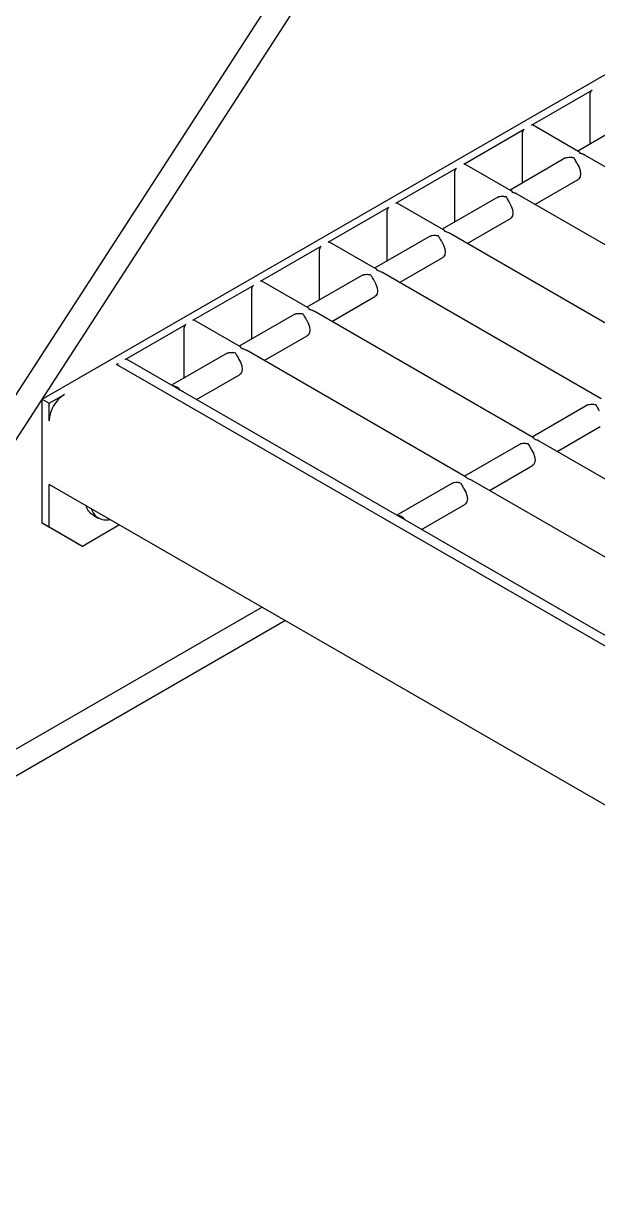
# Model space of a CAD drawing. Header units: millimetres. Extents: x 1293 to 41893, y 1011 to 26911.
# Drawn here: x 34563.9 to 34746.9, y 7830 to 8206.7 of the extents above; entities that cross this region are included whole.
import ezdxf

# ---------------------------------------------------------------- set-up
doc = ezdxf.new("R2010")
doc.units = ezdxf.units.MM
doc.header["$LTSCALE"] = 50
doc.layers.add('CAPA_1', color=7, linetype='Continuous')
doc.layers.add('PASILLOS', color=2, linetype='Continuous')
doc.dimstyles.new('SLDDIMSTYLE4', dxfattribs={"dimtxt": 0.18, "dimasz": 100, "dimexe": 0, "dimexo": 0.0625, "dimgap": 0, "dimtad": 0, "dimtih": 1, "dimtoh": 1, "dimdec": 0, "dimrnd": 1e-09, "dimzin": 0, "dimdsep": 46, "dimtxsty": 'Standard', "dimsah": 1, "dimcen": 0.09, "dimadec": 0, "dimazin": 0, "dimtfac": 100, "dimtdec": 0, "dimtofl": 0, "dimtmove": 0, "dimatfit": 3, "dimfxl": 1, "dimfrac": 2, "dimtolj": 1, "dimtzin": 0, "dimarcsym": 0})

msp = doc.modelspace()

# ---------------------------------------------------------------- linework, layer by layer
at = {"layer": 'PASILLOS', "linetype": 'Continuous', "lineweight": 25}
for p, q in [((34536.9456076, 8050.3558406), (36513.0809892, 11105.9531891)), ((34543.6807997, 8046.467697), (36519.8161813, 11102.0650455)), ((34569.7853878, 8086.8318902), (34767.9122885, 8201.2081154)), ((34725.8482738, 8174.3288988), (34745.1982509, 8185.4994028)), ((34744.6369849, 8168.3726678), (34744.6369849, 8184.5272615)), ((34758.3682194, 8176.2995407), (34740.6338929, 8166.061732)), ((34704.2532327, 8161.8623469), (34723.6032098, 8173.0328509)), ((34723.0419438, 8155.9061159), (34723.0419438, 8172.0607097)), ((34741.0169952, 8165.8405718), (34726.2451166, 8174.3681958)), ((34736.7731783, 8163.8329889), (34719.0388518, 8153.5951801)), ((34736.7731783, 8163.8329889), (34737.073594, 8163.9604104)), ((34812.8590442, 8124.3670397), (34742.889776, 8164.7594384)), ((34682.6581916, 8149.395795), (34702.0081687, 8160.566299)), ((34719.4219541, 8153.3740199), (34704.6500755, 8161.9016439)), ((34701.4469027, 8143.4395641), (34701.4469027, 8159.5941578)), ((34726.9769969, 8149.0125865), (34740.7416057, 8156.958726)), ((34697.826913, 8140.907468), (34683.0550344, 8149.4350921)), ((34715.1781372, 8151.366437), (34697.4438107, 8141.1286283)), ((34715.1781372, 8151.366437), (34715.4785529, 8151.4938586)), ((34791.2640031, 8111.9004878), (34721.2947349, 8152.2928865)), ((34661.0631505, 8136.9292432), (34680.4131276, 8148.0997472)), ((34679.8518616, 8130.9730122), (34679.8518616, 8147.1276059)), ((34705.3819558, 8136.5460346), (34719.1465646, 8144.4921742)), ((34693.5830961, 8138.8998851), (34675.8487696, 8128.6620764)), ((34693.5830961, 8138.8998851), (34693.8835118, 8139.0273067)), ((34769.668962, 8099.4339359), (34699.6996938, 8139.8263347)), ((34639.4681094, 8124.4626913), (34658.8180865, 8135.6331953)), ((34658.2568205, 8118.5064603), (34658.2568205, 8134.6610541)), ((34676.2318719, 8128.4409162), (34661.4599933, 8136.9685402)), ((34683.7869148, 8124.0794828), (34697.5515235, 8132.0256223)), ((34671.988055, 8126.4333333), (34654.2537285, 8116.1955245)), ((34671.988055, 8126.4333333), (34672.2884707, 8126.5607548)), ((34748.0739209, 8086.9673841), (34678.1046527, 8127.3597828)), ((34617.8730683, 8111.9961394), (34637.2230454, 8123.1666434)), ((34654.6368308, 8115.9743643), (34639.8649522, 8124.5019883)), ((34636.6617794, 8106.0399085), (34636.6617794, 8122.1945022)), ((34662.1918737, 8111.6129309), (34675.9564824, 8119.5590704)), ((34726.4788798, 8074.5008322), (34656.5096116, 8114.8932309)), ((34633.0417897, 8103.5078124), (34618.2699111, 8112.0354365)), ((34650.3930139, 8113.9667814), (34632.6586874, 8103.7289727)), ((34650.3930139, 8113.9667814), (34650.6934296, 8114.094203)), ((34596.2780272, 8099.5295876), (34615.6280043, 8110.7000916)), ((34615.0667383, 8093.5733566), (34615.0667383, 8109.7279503)), ((34640.5968326, 8099.146379), (34654.3614413, 8107.0925186)), ((34628.7979728, 8101.5002295), (34611.0636463, 8091.2624208)), ((34628.7979728, 8101.5002295), (34629.0983885, 8101.6276511)), ((34704.8838387, 8062.0342803), (34634.9145705, 8102.4266791)), ((34593.4716972, 8097.9095277), (34594.0329632, 8098.2335397)), ((35120.2565239, 7793.8031204), (34593.4716972, 8097.9095277)), ((35121.9087247, 7796.3578343), (34596.67487, 8099.5688846)), ((34619.0017915, 8086.6798272), (34632.7664002, 8094.6259667)), ((34569.7853878, 8086.8318902), (34572.0339874, 8085.5338013)), ((34569.7853878, 8047.2296608), (34569.7853878, 8086.8318902)), ((34572.0339874, 8085.5338013), (34576.8649409, 8088.3226514)), ((34572.0339874, 8079.9551944), (34572.0339874, 8085.5338013)), ((34743.8301039, 8084.9598012), (34726.0957775, 8074.7219925)), ((34743.8301039, 8084.9598012), (34744.1305196, 8085.0872227)), ((34734.0339226, 8070.1393988), (34747.7985314, 8078.0855383)), ((34798.3209288, 8033.0273001), (34728.3516606, 8073.4196989)), ((34722.2350628, 8072.4932493), (34704.5007364, 8062.2554406)), ((34722.2350628, 8072.4932493), (34722.5354785, 8072.6206709)), ((34712.4388815, 8057.672847), (34726.2034903, 8065.6189865)), ((34572.0339874, 8045.9315719), (34572.0339874, 8059.6086305)), ((35096.3922678, 7756.9030384), (34572.0339874, 8059.6086305)), ((34700.6400217, 8060.0266975), (34682.9056953, 8049.7888887)), ((34700.6400217, 8060.0266975), (34700.9404375, 8060.154119)), ((34776.7258877, 8020.5607483), (34706.7566195, 8060.953147)), ((34690.8438404, 8045.2062951), (34704.6084492, 8053.1524346)), ((34569.7853878, 8047.2296608), (34572.0339874, 8045.9315719)), ((34580.3919895, 8041.1046094), (34569.7853878, 8047.2296608)), ((34585.8936152, 8049.9062135), (34587.6861309, 8048.8714163)), ((34582.6405891, 8039.8065205), (34572.0339874, 8045.9315719)), ((34594.4882768, 8046.6460451), (34582.6405891, 8039.8065205)), ((34580.3919895, 8041.1046094), (34582.6405891, 8039.8065205)), ((34639.9611805, 8020.3950966), (34543.6807997, 7964.8136158)), ((34647.3704227, 8016.1178321), (34554.6232771, 7962.5760446))]:
    msp.add_line(p, q, dxfattribs=at)
at = {"layer": 'PASILLOS', "linetype": 'Continuous', "lineweight": 25, "flags": 128}
for points in [[(34740.44119, 8162.0163386), (34741.0494732, 8160.9424751), (34741.436072, 8159.8157441), (34741.5635957, 8158.7451201), (34741.4197104, 8157.8341514), (34741.0183325, 8157.1709443), (34740.7416057, 8156.958726)], [(34718.8461489, 8149.5497867), (34719.4544321, 8148.4759232), (34719.8410309, 8147.3491922), (34719.9685546, 8146.2785683), (34719.8246693, 8145.3675995), (34719.4232914, 8144.7043925), (34719.1465646, 8144.4921742)], [(34697.2511078, 8137.0832349), (34697.859391, 8136.0093713), (34698.2459898, 8134.8826403), (34698.3735135, 8133.8120164), (34698.2296282, 8132.9010476), (34697.8282503, 8132.2378406), (34697.5515235, 8132.0256223)], [(34675.6560667, 8124.616683), (34676.2643499, 8123.5428195), (34676.6509487, 8122.4160885), (34676.7784724, 8121.3454645), (34676.6345871, 8120.4344958), (34676.2332092, 8119.7712887), (34675.9564824, 8119.5590704)], [(34654.0610256, 8112.1501311), (34654.6693088, 8111.0762676), (34655.0559076, 8109.9495366), (34655.1834313, 8108.8789127), (34655.039546, 8107.9679439), (34654.6381681, 8107.3047369), (34654.3614413, 8107.0925186)], [(34632.4659845, 8099.6835793), (34633.0742677, 8098.6097157), (34633.4608665, 8097.4829847), (34633.5883902, 8096.4123608), (34633.4445049, 8095.501392), (34633.043127, 8094.838185), (34632.7664002, 8094.6259667)], [(34725.9030746, 8070.6765991), (34726.5113577, 8069.6027355), (34726.8979566, 8068.4760045), (34727.0254803, 8067.4053806), (34726.881595, 8066.4944118), (34726.480217, 8065.8312048), (34726.2034903, 8065.6189865)], [(34704.3080335, 8058.2100472), (34704.9163166, 8057.1361837), (34705.3029155, 8056.0094526), (34705.4304392, 8054.9388287), (34705.2865539, 8054.02786), (34704.8851759, 8053.3646529), (34704.6084492, 8053.1524346)]]:
    msp.add_lwpolyline(points, dxfattribs=at)
at = {"layer": 'PASILLOS', "linetype": 'Continuous', "lineweight": 25}
for centre, radius, start, end in [((34745.8555627, 8184.4718095), 1.2198388, 122.60547834, 177.394521515), ((34724.2605216, 8172.0052576), 1.2198388, 122.605478341, 177.394521514), ((34726.0807791, 8174.0043492), 0.3992382, 65.692880955, 125.617577473), ((34702.6654805, 8159.5387057), 1.2198388, 122.605478341, 177.394521513), ((34704.485738, 8161.5377974), 0.3992382, 65.692880954, 125.617577477), ((34682.8906969, 8149.0712455), 0.3992382, 65.692880954, 125.617577475), ((34681.0704394, 8147.0721539), 1.2198388, 122.60547834, 177.394521514), ((34659.4753983, 8134.605602), 1.2198388, 122.60547834, 177.394521515), ((34661.2956558, 8136.6046936), 0.3992382, 65.692880955, 125.617577475), ((34637.8803572, 8122.1390501), 1.2198388, 122.60547834, 177.394521514), ((34639.7006147, 8124.1381418), 0.3992382, 65.692880956, 125.617577476), ((34618.1055736, 8111.6715899), 0.3992382, 65.692880952, 125.617577475), ((34616.2853161, 8109.6724983), 1.2198388, 122.605478339, 177.394521515), ((34594.6389917, 8097.2619802), 1.1450758, 121.954628523, 151.143200171), ((34596.5105325, 8099.205038), 0.3992382, 65.692880955, 125.617577475), ((34610.9033955, 8087.5411048), 3.6366978, 35.264662608, 84.740713925), ((34582.5225838, 8079.4779051), 10.4994504, 122.60547834, 177.394521514), ((34588.5771009, 8054.2427286), 5.0997793, 195.28401871, 238.20445507), ((34590.13314, 8053.1102196), 4.8431239, 194.940714641, 285.064661891), ((34682.7454444, 8046.0675727), 3.6366978, 35.264662608, 84.740713925)]:
    msp.add_arc(centre, radius, start, end, dxfattribs=at)
for points, knots in [([(34737.073594, 8163.9604104), (34737.1702166, 8163.9846475), (34737.487092, 8164.0641335), (34738.2612327, 8164.1196692), (34738.9512706, 8164.0412417), (34739.3147346, 8163.9613779), (34739.318658, 8163.9605158)], [0, 0, 0, 0, 0.1723614537, 0.5652622383, 0.9953071929, 1, 1, 1, 1]), ([(34739.318658, 8163.9605158), (34739.3201566, 8163.9582479), (34739.5077423, 8163.6743629), (34739.7869558, 8163.1464897), (34740.1754727, 8162.4208021), (34740.3753773, 8162.1165159), (34740.44119, 8162.0163386)], [0, 0, 0, 0, 0.0046971273, 0.5879730072, 0.8643521995, 1, 1, 1, 1]), ([(34741.563722, 8165.2565636), (34741.5622238, 8165.2588268), (34741.3878738, 8165.5221877), (34741.1988575, 8165.6734204), (34741.0114655, 8165.8233534)], [0, 0, 0, 0, 0.0085933525, 1, 1, 1, 1]), ([(34742.8723296, 8164.7343222), (34742.7958052, 8164.7885361), (34742.4069817, 8165.0639991), (34741.9310341, 8165.1751613), (34741.5676447, 8165.2556943), (34741.563722, 8165.2565636)], [0, 0, 0, 0, 0.1951000564, 0.9913114514, 1, 1, 1, 1]), ([(34719.9686809, 8152.7900118), (34719.9671827, 8152.7922749), (34719.7928327, 8153.0556358), (34719.6038164, 8153.2068685), (34719.4164244, 8153.3568015)], [0, 0, 0, 0, 0.0085933525, 1, 1, 1, 1]), ([(34721.2772885, 8152.2677703), (34721.2007641, 8152.3219842), (34720.8119406, 8152.5974472), (34720.335993, 8152.7086094), (34719.9726036, 8152.7891425), (34719.9686809, 8152.7900118)], [0, 0, 0, 0, 0.1951000564, 0.9913114514, 1, 1, 1, 1]), ([(34715.4785529, 8151.4938586), (34715.5751755, 8151.5180957), (34715.8920509, 8151.5975816), (34716.6661916, 8151.6531174), (34717.3562295, 8151.5746898), (34717.7196935, 8151.494826), (34717.7236169, 8151.4939639)], [0, 0, 0, 0, 0.1723614537, 0.5652622383, 0.9953071929, 1, 1, 1, 1]), ([(34717.7236169, 8151.4939639), (34717.7251155, 8151.491696), (34717.9127012, 8151.207811), (34718.1919147, 8150.6799378), (34718.5804316, 8149.9542502), (34718.7803362, 8149.649964), (34718.8461489, 8149.5497867)], [0, 0, 0, 0, 0.0046971273, 0.5879730072, 0.8643521995, 1, 1, 1, 1]), ([(34693.8835118, 8139.0273067), (34693.9801344, 8139.0515438), (34694.2970098, 8139.1310298), (34695.0711505, 8139.1865655), (34695.7611884, 8139.108138), (34696.1246524, 8139.0282741), (34696.1285758, 8139.027412)], [0, 0, 0, 0, 0.1723614537, 0.5652622383, 0.9953071929, 1, 1, 1, 1]), ([(34696.1285758, 8139.027412), (34696.1300744, 8139.0251442), (34696.3176601, 8138.7412591), (34696.5968736, 8138.2133859), (34696.9853905, 8137.4876984), (34697.1852951, 8137.1834122), (34697.2511078, 8137.0832349)], [0, 0, 0, 0, 0.0046971273, 0.5879730072, 0.8643521995, 1, 1, 1, 1]), ([(34698.3736398, 8140.3234599), (34698.3721416, 8140.3257231), (34698.1977916, 8140.589084), (34698.0087753, 8140.7403166), (34697.8213833, 8140.8902497)], [0, 0, 0, 0, 0.0085933525, 1, 1, 1, 1]), ([(34699.6822474, 8139.8012185), (34699.605723, 8139.8554324), (34699.2168995, 8140.1308953), (34698.7409519, 8140.2420576), (34698.3775625, 8140.3225906), (34698.3736398, 8140.3234599)], [0, 0, 0, 0, 0.1951000564, 0.9913114514, 1, 1, 1, 1]), ([(34672.2884707, 8126.5607548), (34672.3850933, 8126.5849919), (34672.7019687, 8126.6644779), (34673.4761094, 8126.7200136), (34674.1661473, 8126.6415861), (34674.5296113, 8126.5617223), (34674.5335347, 8126.5608602)], [0, 0, 0, 0, 0.1723614537, 0.5652622383, 0.9953071929, 1, 1, 1, 1]), ([(34674.5335347, 8126.5608602), (34674.5350333, 8126.5585923), (34674.722619, 8126.2747073), (34675.0018325, 8125.7468341), (34675.3903494, 8125.0211465), (34675.590254, 8124.7168603), (34675.6560667, 8124.616683)], [0, 0, 0, 0, 0.0046971273, 0.5879730072, 0.8643521995, 1, 1, 1, 1]), ([(34676.7785987, 8127.856908), (34676.7771005, 8127.8591712), (34676.6027505, 8128.1225321), (34676.4137342, 8128.2737648), (34676.2263422, 8128.4236978)], [0, 0, 0, 0, 0.0085933525, 1, 1, 1, 1]), ([(34678.0872063, 8127.3346666), (34678.0106819, 8127.3888805), (34677.6218584, 8127.6643434), (34677.1459108, 8127.7755057), (34676.7825214, 8127.8560387), (34676.7785987, 8127.856908)], [0, 0, 0, 0, 0.1951000564, 0.9913114514, 1, 1, 1, 1]), ([(34655.1835576, 8115.3903562), (34655.1820594, 8115.3926193), (34655.0077094, 8115.6559802), (34654.8186931, 8115.8072129), (34654.6313011, 8115.9571459)], [0, 0, 0, 0, 0.0085933525, 1, 1, 1, 1]), ([(34656.4921652, 8114.8681147), (34656.4156408, 8114.9223286), (34656.0268173, 8115.1977916), (34655.5508697, 8115.3089538), (34655.1874803, 8115.3894869), (34655.1835576, 8115.3903562)], [0, 0, 0, 0, 0.1951000564, 0.9913114514, 1, 1, 1, 1]), ([(34650.6934296, 8114.094203), (34650.7900522, 8114.1184401), (34651.1069276, 8114.197926), (34651.8810683, 8114.2534617), (34652.5711062, 8114.1750342), (34652.9345702, 8114.0951704), (34652.9384936, 8114.0943083)], [0, 0, 0, 0, 0.1723614537, 0.5652622383, 0.9953071929, 1, 1, 1, 1]), ([(34652.9384936, 8114.0943083), (34652.9399922, 8114.0920404), (34653.1275779, 8113.8081554), (34653.4067914, 8113.2802822), (34653.7953083, 8112.5545946), (34653.9952129, 8112.2503084), (34654.0610256, 8112.1501311)], [0, 0, 0, 0, 0.0046971273, 0.5879730072, 0.8643521995, 1, 1, 1, 1]), ([(34629.0983885, 8101.6276511), (34629.1950111, 8101.6518882), (34629.5118865, 8101.7313741), (34630.2860272, 8101.7869099), (34630.9760651, 8101.7084823), (34631.3395291, 8101.6286185), (34631.3434525, 8101.6277564)], [0, 0, 0, 0, 0.1723614537, 0.5652622383, 0.9953071929, 1, 1, 1, 1]), ([(34631.3434525, 8101.6277564), (34631.3449511, 8101.6254886), (34631.5325368, 8101.3416035), (34631.8117503, 8100.8137303), (34632.2002672, 8100.0880428), (34632.4001718, 8099.7837566), (34632.4659845, 8099.6835793)], [0, 0, 0, 0, 0.0046971273, 0.5879730072, 0.8643521995, 1, 1, 1, 1]), ([(34633.5885165, 8102.9238043), (34633.5870183, 8102.9260675), (34633.4126683, 8103.1894284), (34633.223652, 8103.340661), (34633.03626, 8103.4905941)], [0, 0, 0, 0, 0.0085933525, 1, 1, 1, 1]), ([(34634.8971241, 8102.4015629), (34634.8205997, 8102.4557768), (34634.4317762, 8102.7312397), (34633.9558286, 8102.842402), (34633.5924392, 8102.922935), (34633.5885165, 8102.9238043)], [0, 0, 0, 0, 0.1951000564, 0.9913114514, 1, 1, 1, 1]), ([(34744.1305196, 8085.0872227), (34744.2271423, 8085.1114598), (34744.5440177, 8085.1909458), (34745.3181584, 8085.2464815), (34746.0081963, 8085.168054), (34746.3716602, 8085.0881902), (34746.3755837, 8085.0873281)], [0, 0, 0, 0, 0.17236145368, 0.56526223836, 0.99530719289, 1, 1, 1, 1]), ([(34746.3755837, 8085.0873281), (34746.3770822, 8085.0850602), (34746.5646679, 8084.8011752), (34746.8438814, 8084.273302), (34747.2323984, 8083.5476144), (34747.432303, 8083.2433282), (34747.4981157, 8083.1431509)], [0, 0, 0, 0, 0.0046971273, 0.5879730073, 0.8643521995, 1, 1, 1, 1]), ([(34727.0256066, 8073.9168241), (34727.0241084, 8073.9190872), (34726.8497584, 8074.1824482), (34726.6607421, 8074.3336808), (34726.4733501, 8074.4836139)], [0, 0, 0, 0, 0.0085933525, 1, 1, 1, 1]), ([(34728.3342142, 8073.3945827), (34728.2576898, 8073.4487965), (34727.8688663, 8073.7242595), (34727.3929187, 8073.8354218), (34727.0295292, 8073.9159548), (34727.0256066, 8073.9168241)], [0, 0, 0, 0, 0.1951000565, 0.9913114514, 1, 1, 1, 1]), ([(34722.5354785, 8072.6206709), (34722.6321012, 8072.644908), (34722.9489766, 8072.7243939), (34723.7231173, 8072.7799297), (34724.4131552, 8072.7015021), (34724.7766191, 8072.6216383), (34724.7805426, 8072.6207762)], [0, 0, 0, 0, 0.17236145368, 0.56526223836, 0.99530719289, 1, 1, 1, 1]), ([(34724.7805426, 8072.6207762), (34724.7820411, 8072.6185083), (34724.9696268, 8072.3346233), (34725.2488403, 8071.8067501), (34725.6373573, 8071.0810626), (34725.8372619, 8070.7767764), (34725.9030746, 8070.6765991)], [0, 0, 0, 0, 0.0046971273, 0.5879730073, 0.8643521995, 1, 1, 1, 1]), ([(34700.9404375, 8060.154119), (34701.0370601, 8060.1783561), (34701.3539355, 8060.2578421), (34702.1280762, 8060.3133778), (34702.8181141, 8060.2349503), (34703.181578, 8060.1550864), (34703.1855015, 8060.1542243)], [0, 0, 0, 0, 0.1723614537, 0.5652622384, 0.9953071929, 1, 1, 1, 1]), ([(34703.1855015, 8060.1542243), (34703.187, 8060.1519565), (34703.3745857, 8059.8680715), (34703.6537992, 8059.3401983), (34704.0423162, 8058.6145107), (34704.2422208, 8058.3102245), (34704.3080335, 8058.2100472)], [0, 0, 0, 0, 0.0046971273, 0.5879730073, 0.8643521995, 1, 1, 1, 1]), ([(34705.4305655, 8061.4502722), (34705.4290673, 8061.4525354), (34705.2547173, 8061.7158963), (34705.065701, 8061.8671289), (34704.878309, 8062.017062)], [0, 0, 0, 0, 0.0085933525, 1, 1, 1, 1]), ([(34706.7391731, 8060.9280308), (34706.6626487, 8060.9822447), (34706.2738252, 8061.2577076), (34705.7978776, 8061.3688699), (34705.4344881, 8061.4494029), (34705.4305655, 8061.4502722)], [0, 0, 0, 0, 0.1951000565, 0.9913114514, 1, 1, 1, 1])]:
    msp.add_open_spline(points, degree=3, knots=knots, dxfattribs=at)

# ---------------------------------------------------------------- leaders
at = {"layer": 'CAPA_1'}
msp.add_leader([(34901.6067353, 7923.2669709), (34146.1535043, 7136.7912869)], dimstyle='SLDDIMSTYLE4', dxfattribs=at)

doc.saveas('drawing.dxf')
